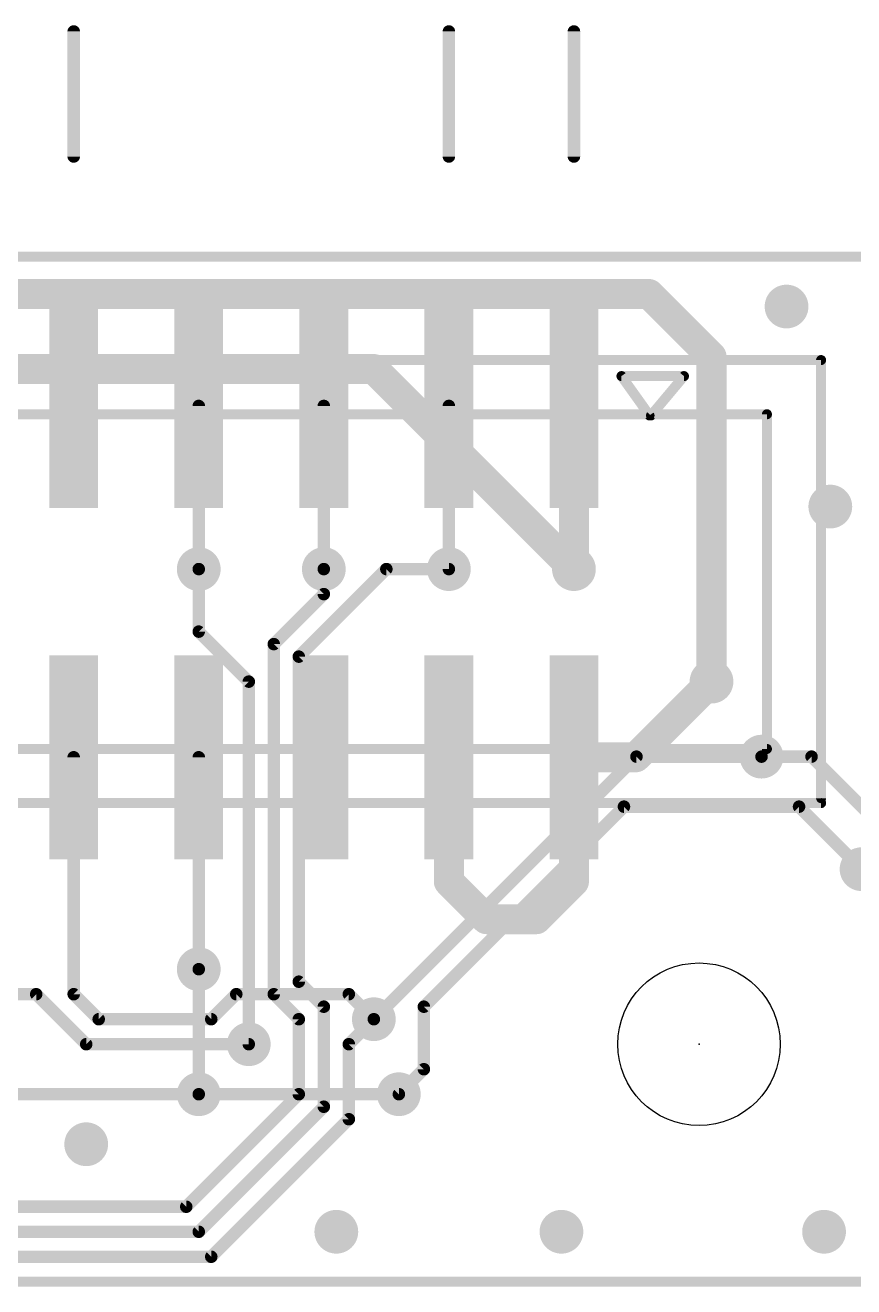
# Model space of a CAD drawing. Extents: x -1 to 106, y -18 to 72.
# Drawn here: x 53.63 to 70.45, y 44.6 to 70.23 of the extents above; entities that cross this region are included whole.
import ezdxf

# ---------------------------------------------------------------- set-up
doc = ezdxf.new("R2010")
doc.units = 0
for name, color, linetype in [('1', 12, 'CONTINUOUS'), ('16', 132, 'CONTINUOUS'), ('18', 110, 'CONTINUOUS'), ('20', 53, 'CONTINUOUS'), ('21', 41, 'CONTINUOUS'), ('23', 53, 'CONTINUOUS'), ('51', 53, 'CONTINUOUS')]:
    doc.layers.add(name, color=color, linetype=linetype)

# ---------------------------------------------------------------- blocks, each defined once
blk = doc.blocks.new('RECT')
blk.add_solid([(-0.5, -0.5), (0.5, -0.5), (-0.5, 0.5), (0.5, 0.5)])
blk = doc.blocks.new('ROUNDV')
at = {"const_width": 0.5}
blk.add_lwpolyline([(0, -0.25, 1), (0, 0.25, 1), (0, -0.25)], format="xyb", dxfattribs=at)

msp = doc.modelspace()

# ---------------------------------------------------------------- linework, layer by layer
at = {"layer": '1'}
for points, const_width in [([(0, 65.532), (82.55, 65.532)], 0.2032), ([(64.77, 59.182), (64.77, 62.4967)], 0.6096), ([(57.15, 62.4967), (57.15, 59.182)], 0.254), ([(59.69, 62.4967), (59.69, 59.182)], 0.254), ([(62.23, 62.4967), (62.23, 59.182)], 0.254), ([(66.0273, 55.3593), (67.564, 56.896)], 0.6096), ([(62.23, 55.3593), (62.23, 52.832)], 0.6096), ([(64.77, 52.832), (64.77, 55.3593)], 0.6096), ([(64.77, 55.3593), (66.0273, 55.3593)], 0.6096), ([(54.61, 50.546), (54.61, 55.3593)], 0.254), ([(57.15, 55.3593), (57.15, 51.054)], 0.254), ([(68.58, 55.372), (69.596, 55.372)], 0.254), ([(69.596, 55.372), (70.866, 54.102)], 0.254), ([(62.23, 52.832), (62.992, 52.07)], 0.6096), ([(64.008, 52.07), (64.77, 52.832)], 0.6096), ([(62.992, 52.07), (64.008, 52.07)], 0.6096), ([(52.832, 50.546), (53.848, 50.546)], 0.254), ([(53.848, 50.546), (54.864, 49.53)], 0.254), ([(55.118, 50.038), (54.61, 50.546)], 0.254), ([(57.912, 50.546), (57.404, 50.038)], 0.254), ([(60.198, 50.546), (57.912, 50.546)], 0.254), ([(60.706, 50.038), (60.198, 50.546)], 0.254), ([(57.404, 50.038), (55.118, 50.038)], 0.254), ([(54.864, 49.53), (58.166, 49.53)], 0.254), ([(52.832, 48.514), (57.15, 48.514)], 0.254), ([(57.15, 48.514), (61.214, 48.514)], 0.254), ([(81.28, 44.704), (50.546, 44.704)], 0.2032)]:
    msp.add_lwpolyline(points, dxfattribs=dict(at, const_width=const_width))
for points, const_width in [([(64.9224, 62.4967, 1), (64.6176, 62.4967)], 0.3048), ([(57.2135, 62.4967, 1), (57.0865, 62.4967)], 0.127), ([(59.7535, 62.4967, 1), (59.6265, 62.4967)], 0.127), ([(62.2935, 62.4967, 1), (62.1665, 62.4967)], 0.127), ([(57.0865, 59.182, 1), (57.2135, 59.182)], 0.127), ([(59.6265, 59.182, 1), (59.7535, 59.182)], 0.127), ([(62.1665, 59.182, 1), (62.2935, 59.182)], 0.127), ([(64.6176, 59.182, 1), (64.9224, 59.182)], 0.3048), ([(67.6718, 56.7882, 1), (67.4562, 57.0038)], 0.3048), ([(62.3824, 55.3593, 1), (62.0776, 55.3593)], 0.3048), ([(64.9224, 55.3593, 1), (64.6176, 55.3593)], 0.3048), ([(64.77, 55.5117, 1), (64.77, 55.2069)], 0.3048), ([(65.9195, 55.4671, 1), (66.1351, 55.2515)], 0.3048), ([(66.0273, 55.2069, 1), (66.0273, 55.5117)], 0.3048), ([(54.6735, 55.3593, 1), (54.5465, 55.3593)], 0.127), ([(57.2135, 55.3593, 1), (57.0865, 55.3593)], 0.127), ([(68.58, 55.4355, 1), (68.58, 55.3085)], 0.127), ([(69.6409, 55.4169, 1), (69.5511, 55.3271)], 0.127), ([(69.596, 55.3085, 1), (69.596, 55.4355)], 0.127), ([(62.3378, 52.9398, 1), (62.1222, 52.7242)], 0.3048), ([(64.8778, 52.7242, 1), (64.6622, 52.9398)], 0.3048), ([(62.0776, 52.832, 1), (62.3824, 52.832)], 0.3048), ([(64.6176, 52.832, 1), (64.9224, 52.832)], 0.3048), ([(62.992, 52.2224, 1), (62.992, 51.9176)], 0.3048), ([(62.8842, 51.9622, 1), (63.0998, 52.1778)], 0.3048), ([(63.9002, 52.1778, 1), (64.1158, 51.9622)], 0.3048), ([(64.008, 51.9176, 1), (64.008, 52.2224)], 0.3048), ([(57.0865, 51.054, 1), (57.2135, 51.054)], 0.127), ([(53.8929, 50.5909, 1), (53.8031, 50.5011)], 0.127), ([(53.848, 50.4825, 1), (53.848, 50.6095)], 0.127), ([(54.6549, 50.5909, 1), (54.5651, 50.5011)], 0.127), ([(54.5465, 50.546, 1), (54.6735, 50.546)], 0.127), ([(57.912, 50.6095, 1), (57.912, 50.4825)], 0.127), ([(57.9569, 50.5011, 1), (57.8671, 50.5909)], 0.127), ([(60.2429, 50.5909, 1), (60.1531, 50.5011)], 0.127), ([(60.198, 50.4825, 1), (60.198, 50.6095)], 0.127), ([(55.118, 50.1015, 1), (55.118, 49.9745)], 0.127), ([(55.0731, 49.9931, 1), (55.1629, 50.0829)], 0.127), ([(57.3591, 50.0829, 1), (57.4489, 49.9931)], 0.127), ([(57.404, 49.9745, 1), (57.404, 50.1015)], 0.127), ([(60.6611, 49.9931, 1), (60.7509, 50.0829)], 0.127), ([(54.864, 49.5935, 1), (54.864, 49.4665)], 0.127), ([(54.8191, 49.4851, 1), (54.9089, 49.5749)], 0.127), ([(58.166, 49.4665, 1), (58.166, 49.5935)], 0.127), ([(57.15, 48.5775, 1), (57.15, 48.4505)], 0.127), ([(57.15, 48.4505, 1), (57.15, 48.5775)], 0.127), ([(61.214, 48.4505, 1), (61.214, 48.5775)], 0.127)]:
    msp.add_lwpolyline(points, format="xyb", dxfattribs=dict(at, const_width=const_width))
at = {"layer": '16'}
for points, const_width in [([(82.55, 65.532), (0, 65.532)], 0.2032), ([(66.294, 64.77), (6.096, 64.77)], 0.6096), ([(66.294, 64.77), (67.564, 63.5)], 0.6096), ([(67.564, 63.5), (67.564, 56.896)], 0.6096), ([(60.706, 63.246), (44.45, 63.246)], 0.6096), ([(60.706, 63.246), (64.77, 59.182)], 0.6096), ([(57.15, 59.182), (57.15, 57.912)], 0.254), ([(60.96, 59.182), (59.182, 57.404)], 0.254), ([(59.69, 59.182), (59.69, 58.674)], 0.254), ([(62.23, 59.182), (60.96, 59.182)], 0.254), ([(59.69, 58.674), (58.674, 57.658)], 0.254), ([(57.15, 57.912), (58.166, 56.896)], 0.254), ([(58.674, 50.546), (58.674, 57.658)], 0.254), ([(59.182, 57.404), (59.182, 50.8)], 0.254), ([(58.166, 49.53), (58.166, 56.896)], 0.254), ([(60.706, 50.038), (66.04, 55.372)], 0.254), ([(66.04, 55.372), (68.58, 55.372)], 0.254), ([(61.722, 50.292), (65.786, 54.356)], 0.254), ([(65.786, 54.356), (69.342, 54.356)], 0.254), ([(70.612, 53.086), (69.342, 54.356)], 0.254), ([(57.15, 51.054), (57.15, 48.514)], 0.254), ([(59.182, 50.8), (59.69, 50.292)], 0.254), ([(59.182, 50.038), (58.674, 50.546)], 0.254), ([(59.69, 50.292), (59.69, 48.26)], 0.254), ([(61.722, 49.022), (61.722, 50.292)], 0.254), ([(59.182, 48.514), (59.182, 50.038)], 0.254), ([(60.198, 49.53), (60.706, 50.038)], 0.254), ([(60.198, 48.006), (60.198, 49.53)], 0.254), ([(61.214, 48.514), (61.722, 49.022)], 0.254), ([(56.896, 46.228), (59.182, 48.514)], 0.254), ([(59.69, 48.26), (57.15, 45.72)], 0.254), ([(57.404, 45.212), (60.198, 48.006)], 0.254), ([(49.276, 46.228), (56.896, 46.228)], 0.254), ([(57.15, 45.72), (49.53, 45.72)], 0.254), ([(49.784, 45.212), (57.404, 45.212)], 0.254), ([(50.546, 44.704), (81.28, 44.704)], 0.2032)]:
    msp.add_lwpolyline(points, dxfattribs=dict(at, const_width=const_width))
for points, const_width in [([(66.4018, 64.8778, 1), (66.1862, 64.6622)], 0.3048), ([(66.294, 64.6176, 1), (66.294, 64.9224)], 0.3048), ([(67.7164, 63.5, 1), (67.4116, 63.5)], 0.3048), ([(67.4562, 63.3922, 1), (67.6718, 63.6078)], 0.3048), ([(60.8138, 63.3538, 1), (60.5982, 63.1382)], 0.3048), ([(60.706, 63.0936, 1), (60.706, 63.3984)], 0.3048), ([(57.2135, 59.182, 1), (57.0865, 59.182)], 0.127), ([(59.7535, 59.182, 1), (59.6265, 59.182)], 0.127), ([(60.96, 59.2455, 1), (60.96, 59.1185)], 0.127), ([(61.0049, 59.1371, 1), (60.9151, 59.2269)], 0.127), ([(62.23, 59.1185, 1), (62.23, 59.2455)], 0.127), ([(64.6622, 59.0742, 1), (64.8778, 59.2898)], 0.3048), ([(59.6265, 58.674, 1), (59.7535, 58.674)], 0.127), ([(59.7349, 58.6291, 1), (59.6451, 58.7189)], 0.127), ([(57.1949, 57.9569, 1), (57.1051, 57.8671)], 0.127), ([(57.0865, 57.912, 1), (57.2135, 57.912)], 0.127), ([(58.7375, 57.658, 1), (58.6105, 57.658)], 0.127), ([(58.6291, 57.7029, 1), (58.7189, 57.6131)], 0.127), ([(59.2455, 57.404, 1), (59.1185, 57.404)], 0.127), ([(59.1371, 57.4489, 1), (59.2269, 57.3591)], 0.127), ([(58.2295, 56.896, 1), (58.1025, 56.896)], 0.127), ([(58.1211, 56.8511, 1), (58.2109, 56.9409)], 0.127), ([(67.4116, 56.896, 1), (67.7164, 56.896)], 0.3048), ([(66.04, 55.4355, 1), (66.04, 55.3085)], 0.127), ([(66.0849, 55.3271, 1), (65.9951, 55.4169)], 0.127), ([(68.58, 55.3085, 1), (68.58, 55.4355)], 0.127), ([(65.786, 54.4195, 1), (65.786, 54.2925)], 0.127), ([(65.8309, 54.3111, 1), (65.7411, 54.4009)], 0.127), ([(69.3869, 54.4009, 1), (69.2971, 54.3111)], 0.127), ([(69.342, 54.2925, 1), (69.342, 54.4195)], 0.127), ([(57.2135, 51.054, 1), (57.0865, 51.054)], 0.127), ([(59.2269, 50.8449, 1), (59.1371, 50.7551)], 0.127), ([(59.1185, 50.8, 1), (59.2455, 50.8)], 0.127), ([(58.7189, 50.5909, 1), (58.6291, 50.5011)], 0.127), ([(58.6105, 50.546, 1), (58.7375, 50.546)], 0.127), ([(59.7535, 50.292, 1), (59.6265, 50.292)], 0.127), ([(59.6451, 50.2471, 1), (59.7349, 50.3369)], 0.127), ([(61.7855, 50.292, 1), (61.6585, 50.292)], 0.127), ([(61.6771, 50.3369, 1), (61.7669, 50.2471)], 0.127), ([(59.2455, 50.038, 1), (59.1185, 50.038)], 0.127), ([(59.1371, 49.9931, 1), (59.2269, 50.0829)], 0.127), ([(60.6611, 50.0829, 1), (60.7509, 49.9931)], 0.127), ([(60.7509, 49.9931, 1), (60.6611, 50.0829)], 0.127), ([(58.1025, 49.53, 1), (58.2295, 49.53)], 0.127), ([(60.2615, 49.53, 1), (60.1345, 49.53)], 0.127), ([(60.1531, 49.5749, 1), (60.2429, 49.4851)], 0.127), ([(61.6585, 49.022, 1), (61.7855, 49.022)], 0.127), ([(61.7669, 48.9771, 1), (61.6771, 49.0669)], 0.127), ([(57.0865, 48.514, 1), (57.2135, 48.514)], 0.127), ([(59.1185, 48.514, 1), (59.2455, 48.514)], 0.127), ([(59.2269, 48.4691, 1), (59.1371, 48.5589)], 0.127), ([(61.1691, 48.5589, 1), (61.2589, 48.4691)], 0.127), ([(59.6265, 48.26, 1), (59.7535, 48.26)], 0.127), ([(59.7349, 48.2151, 1), (59.6451, 48.3049)], 0.127), ([(60.1345, 48.006, 1), (60.2615, 48.006)], 0.127), ([(60.2429, 47.9611, 1), (60.1531, 48.0509)], 0.127), ([(56.8511, 46.2729, 1), (56.9409, 46.1831)], 0.127), ([(56.896, 46.1645, 1), (56.896, 46.2915)], 0.127), ([(57.1051, 45.7649, 1), (57.1949, 45.6751)], 0.127), ([(57.15, 45.6565, 1), (57.15, 45.7835)], 0.127), ([(57.3591, 45.2569, 1), (57.4489, 45.1671)], 0.127), ([(57.404, 45.1485, 1), (57.404, 45.2755)], 0.127)]:
    msp.add_lwpolyline(points, format="xyb", dxfattribs=dict(at, const_width=const_width))
at = {"layer": '20', "const_width": 0.2032}
for points in [[(81.1132, 65.532), (1.4368, 65.532)], [(81.1132, 44.704), (50.546, 44.704)]]:
    msp.add_lwpolyline(points, dxfattribs=at)
at = {"layer": '20'}
msp.add_circle((67.31, 49.53), 1.651, dxfattribs=at)
at = {"layer": '21', "const_width": 0.2032}
for points in [[(11.49, 63.428), (69.79, 63.428)], [(69.79, 63.428), (69.79, 54.528)], [(67.005, 63.103), (65.735, 63.103)], [(66.305, 62.303), (65.735, 63.103)], [(67.005, 63.103), (66.335, 62.303)], [(69.79, 54.428), (11.49, 54.428)]]:
    msp.add_lwpolyline(points, dxfattribs=at)
at = {"layer": '21', "const_width": 0.1016}
for points in [[(69.8408, 63.428, 1), (69.7392, 63.428)], [(69.79, 63.3772, 1), (69.79, 63.4788)], [(65.735, 63.1538, 1), (65.735, 63.0522)], [(65.7764, 63.1325, 1), (65.6936, 63.0735)], [(67.0439, 63.0704, 1), (66.9661, 63.1356)], [(67.005, 63.0522, 1), (67.005, 63.1538)], [(66.2636, 62.2735, 1), (66.3464, 62.3325)], [(66.2961, 62.3356, 1), (66.3739, 62.2704)], [(69.7392, 54.528, 1), (69.8408, 54.528)], [(69.79, 54.3772, 1), (69.79, 54.4788)]]:
    msp.add_lwpolyline(points, format="xyb", dxfattribs=at)
at = {"layer": '23'}
msp.add_point((67.31, 49.53), dxfattribs=at)
at = {"layer": '51'}
for points, const_width in [([(54.61, 70.104), (54.61, 67.564)], 0.254), ([(62.23, 70.104), (62.23, 67.564)], 0.254), ([(64.77, 70.104), (64.77, 67.564)], 0.254), ([(68.69, 62.328), (42.84, 62.328)], 0.2032), ([(68.69, 62.328), (68.69, 55.528)], 0.2032), ([(68.69, 55.528), (12.59, 55.528)], 0.2032)]:
    msp.add_lwpolyline(points, dxfattribs=dict(at, const_width=const_width))
for points, const_width in [([(54.6735, 70.104, 1), (54.5465, 70.104)], 0.127), ([(62.2935, 70.104, 1), (62.1665, 70.104)], 0.127), ([(64.8335, 70.104, 1), (64.7065, 70.104)], 0.127), ([(54.5465, 67.564, 1), (54.6735, 67.564)], 0.127), ([(62.1665, 67.564, 1), (62.2935, 67.564)], 0.127), ([(64.7065, 67.564, 1), (64.8335, 67.564)], 0.127), ([(68.7408, 62.328, 1), (68.6392, 62.328)], 0.1016), ([(68.69, 62.2772, 1), (68.69, 62.3788)], 0.1016), ([(68.69, 55.4772, 1), (68.69, 55.5788)], 0.1016), ([(68.6392, 55.528, 1), (68.7408, 55.528)], 0.1016)]:
    msp.add_lwpolyline(points, format="xyb", dxfattribs=dict(at, const_width=const_width))

# ---------------------------------------------------------------- block references
at = {"layer": '1', "xscale": 4.1402, "yscale": 0.9906, "rotation": 270}
for p in [(54.61, 62.4967), (57.15, 62.4967), (59.69, 62.4967), (62.23, 62.4967), (64.77, 62.4967), (54.61, 55.3593), (57.15, 55.3593), (59.69, 55.3593), (62.23, 55.3593), (64.77, 55.3593)]:
    msp.add_blockref('RECT', p, dxfattribs=at)
at = {"layer": '18', "xscale": 0.889, "yscale": 0.889}
for p in [(69.088, 64.516), (69.088, 64.516), (69.977, 60.452), (69.977, 60.452), (57.15, 59.182), (57.15, 59.182), (59.69, 59.182), (59.69, 59.182), (62.23, 59.182), (62.23, 59.182), (64.77, 59.182), (64.77, 59.182), (67.564, 56.896), (67.564, 56.896), (68.58, 55.372), (68.58, 55.372), (70.612, 53.086), (70.612, 53.086), (57.15, 51.054), (57.15, 51.054), (60.706, 50.038), (60.706, 50.038), (58.166, 49.53), (58.166, 49.53), (57.15, 48.514), (57.15, 48.514), (61.214, 48.514), (61.214, 48.514), (54.864, 47.498), (54.864, 47.498), (59.944, 45.72), (59.944, 45.72), (64.516, 45.72), (64.516, 45.72), (69.85, 45.72), (69.85, 45.72)]:
    msp.add_blockref('ROUNDV', p, dxfattribs=at)

doc.saveas('drawing.dxf')
